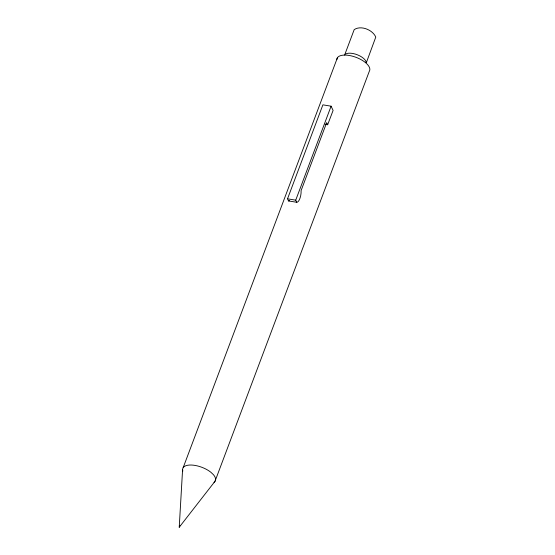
<?xml version="1.0" encoding="UTF-8"?>
<svg xmlns="http://www.w3.org/2000/svg" width="555" height="555" viewBox="0 0 555 555"><rect width="100%" height="100%" fill="white"/><g stroke="black" fill="none" stroke-linecap="round" stroke-linejoin="round"><path stroke-width="0.83" d="M336.85 59.628A17.392 7.687 20.6 0 1 355.568 57.151A17.392 7.687 20.6 0 1 369.276 71.345L215.014 481.282L179.23 527.25L182.588 469.572M183.171 467.643L337.426 57.706M287.525 198.815L322.892 104.84L331.092 106.192L333.104 110.417L327.658 124.715L326.68 122.613L301.081 190.649A7.978 2.935 -80.6 0 1 299.86 198.558A7.978 2.935 -80.6 0 1 296.703 202.277L288.503 200.917L287.525 198.815L295.725 200.168L296.703 202.277M344.627 55.042L354.194 29.623C360.937 25.065 372.731 29.824 375.77 37.102L366.501 62.243M295.725 200.168L331.092 106.192M179.23 527.25L179.834 525.647M326.021 124.445L327.721 124.729L325.133 124.126M214.022 482.316A17.392 7.687 20.6 0 0 213.411 474.664L210.803 472.208A17.392 7.687 20.6 0 0 191.524 465.035A17.392 7.687 20.6 0 0 182.831 471.049M289.585 200.535A7.978 2.935 -80.6 0 1 288.503 200.917M345.654 54.036A11.537 5.099 20.6 0 1 357.829 54.973A11.537 5.099 20.6 0 1 366.203 62.528"/></g></svg>
